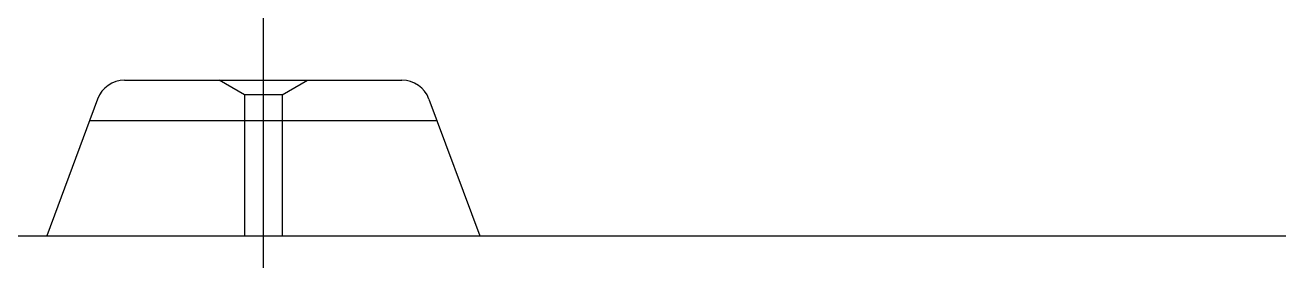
# Model space of a CAD drawing. Extents: x 152195838 to 160350639, y 364657247 to 370318102.
# Drawn here: x 157642526.7 to 157642744, y 364998144.8 to 364998187 of the extents above; entities that cross this region are included whole.
import ezdxf

# ---------------------------------------------------------------- set-up
doc = ezdxf.new("R2010")
doc.units = 0
doc.header["$MEASUREMENT"] = 0
doc.layers.get('0').update_dxf_attribs({"linetype": 'CONTINUOUS'})
doc.layers.add('XR-PLAN$0$자동도어', color=4, linetype='CONTINUOUS')

# ---------------------------------------------------------------- blocks, each defined once
blk = doc.blocks.new('sa9w7er')
at = {"layer": 'XR-PLAN$0$자동도어', "linetype": 'Continuous'}
for p, q in [((1987748.77, 837293.5), (1987748.77, 837510.39)), ((1987748.77, 837293.5), (1987748.77, 837510.39)), ((1987824.65, 837504.84), (1986612.84, 837504.84)), ((1987824.65, 837504.84), (1986612.84, 837504.84)), ((1987786.27, 837504.84), (1987711.27, 837504.84)), ((1987720.06, 837481.1), (1987711.27, 837504.84)), ((1987786.27, 837504.84), (1987711.27, 837504.84)), ((1987720.06, 837481.1), (1987711.27, 837504.84)), ((1987745.52, 837480.37), (1987745.52, 837504.84)), ((1987745.52, 837480.37), (1987745.52, 837504.84)), ((1987752.02, 837480.37), (1987752.02, 837504.84)), ((1987752.02, 837480.37), (1987752.02, 837504.84)), ((1987777.47, 837481.1), (1987786.27, 837504.84)), ((1987777.47, 837481.1), (1987786.27, 837504.84)), ((1987778.86, 837484.84), (1987718.67, 837484.84)), ((1987778.86, 837484.84), (1987718.67, 837484.84)), ((1987745.52, 837480.37), (1987741.13, 837477.84)), ((1987745.52, 837480.37), (1987741.13, 837477.84)), ((1987745.52, 837480.37), (1987752.02, 837480.37)), ((1987745.52, 837480.37), (1987752.02, 837480.37)), ((1987752.02, 837480.37), (1987756.4, 837477.84)), ((1987752.02, 837480.37), (1987756.4, 837477.84)), ((1987772.79, 837477.84), (1987724.75, 837477.84)), ((1987772.79, 837477.84), (1987724.75, 837477.84))]:
    blk.add_line(p, q, dxfattribs=at)
for centre, start, end in [((1987724.75, 837482.84), 200.3231, 270), ((1987724.75, 837482.84), 200.3231, 270), ((1987772.79, 837482.84), 270, 339.6769), ((1987772.79, 837482.84), 270, 339.6769)]:
    blk.add_arc(centre, 5, start, end, dxfattribs=at)

msp = doc.modelspace()

# ---------------------------------------------------------------- block references
at = {"linetype": 'Continuous', "ltscale": 5, "rotation": 180}
msp.add_blockref('sa9w7er', (159630316.7782, 365835655.2297), dxfattribs=at)

doc.saveas('drawing.dxf')
